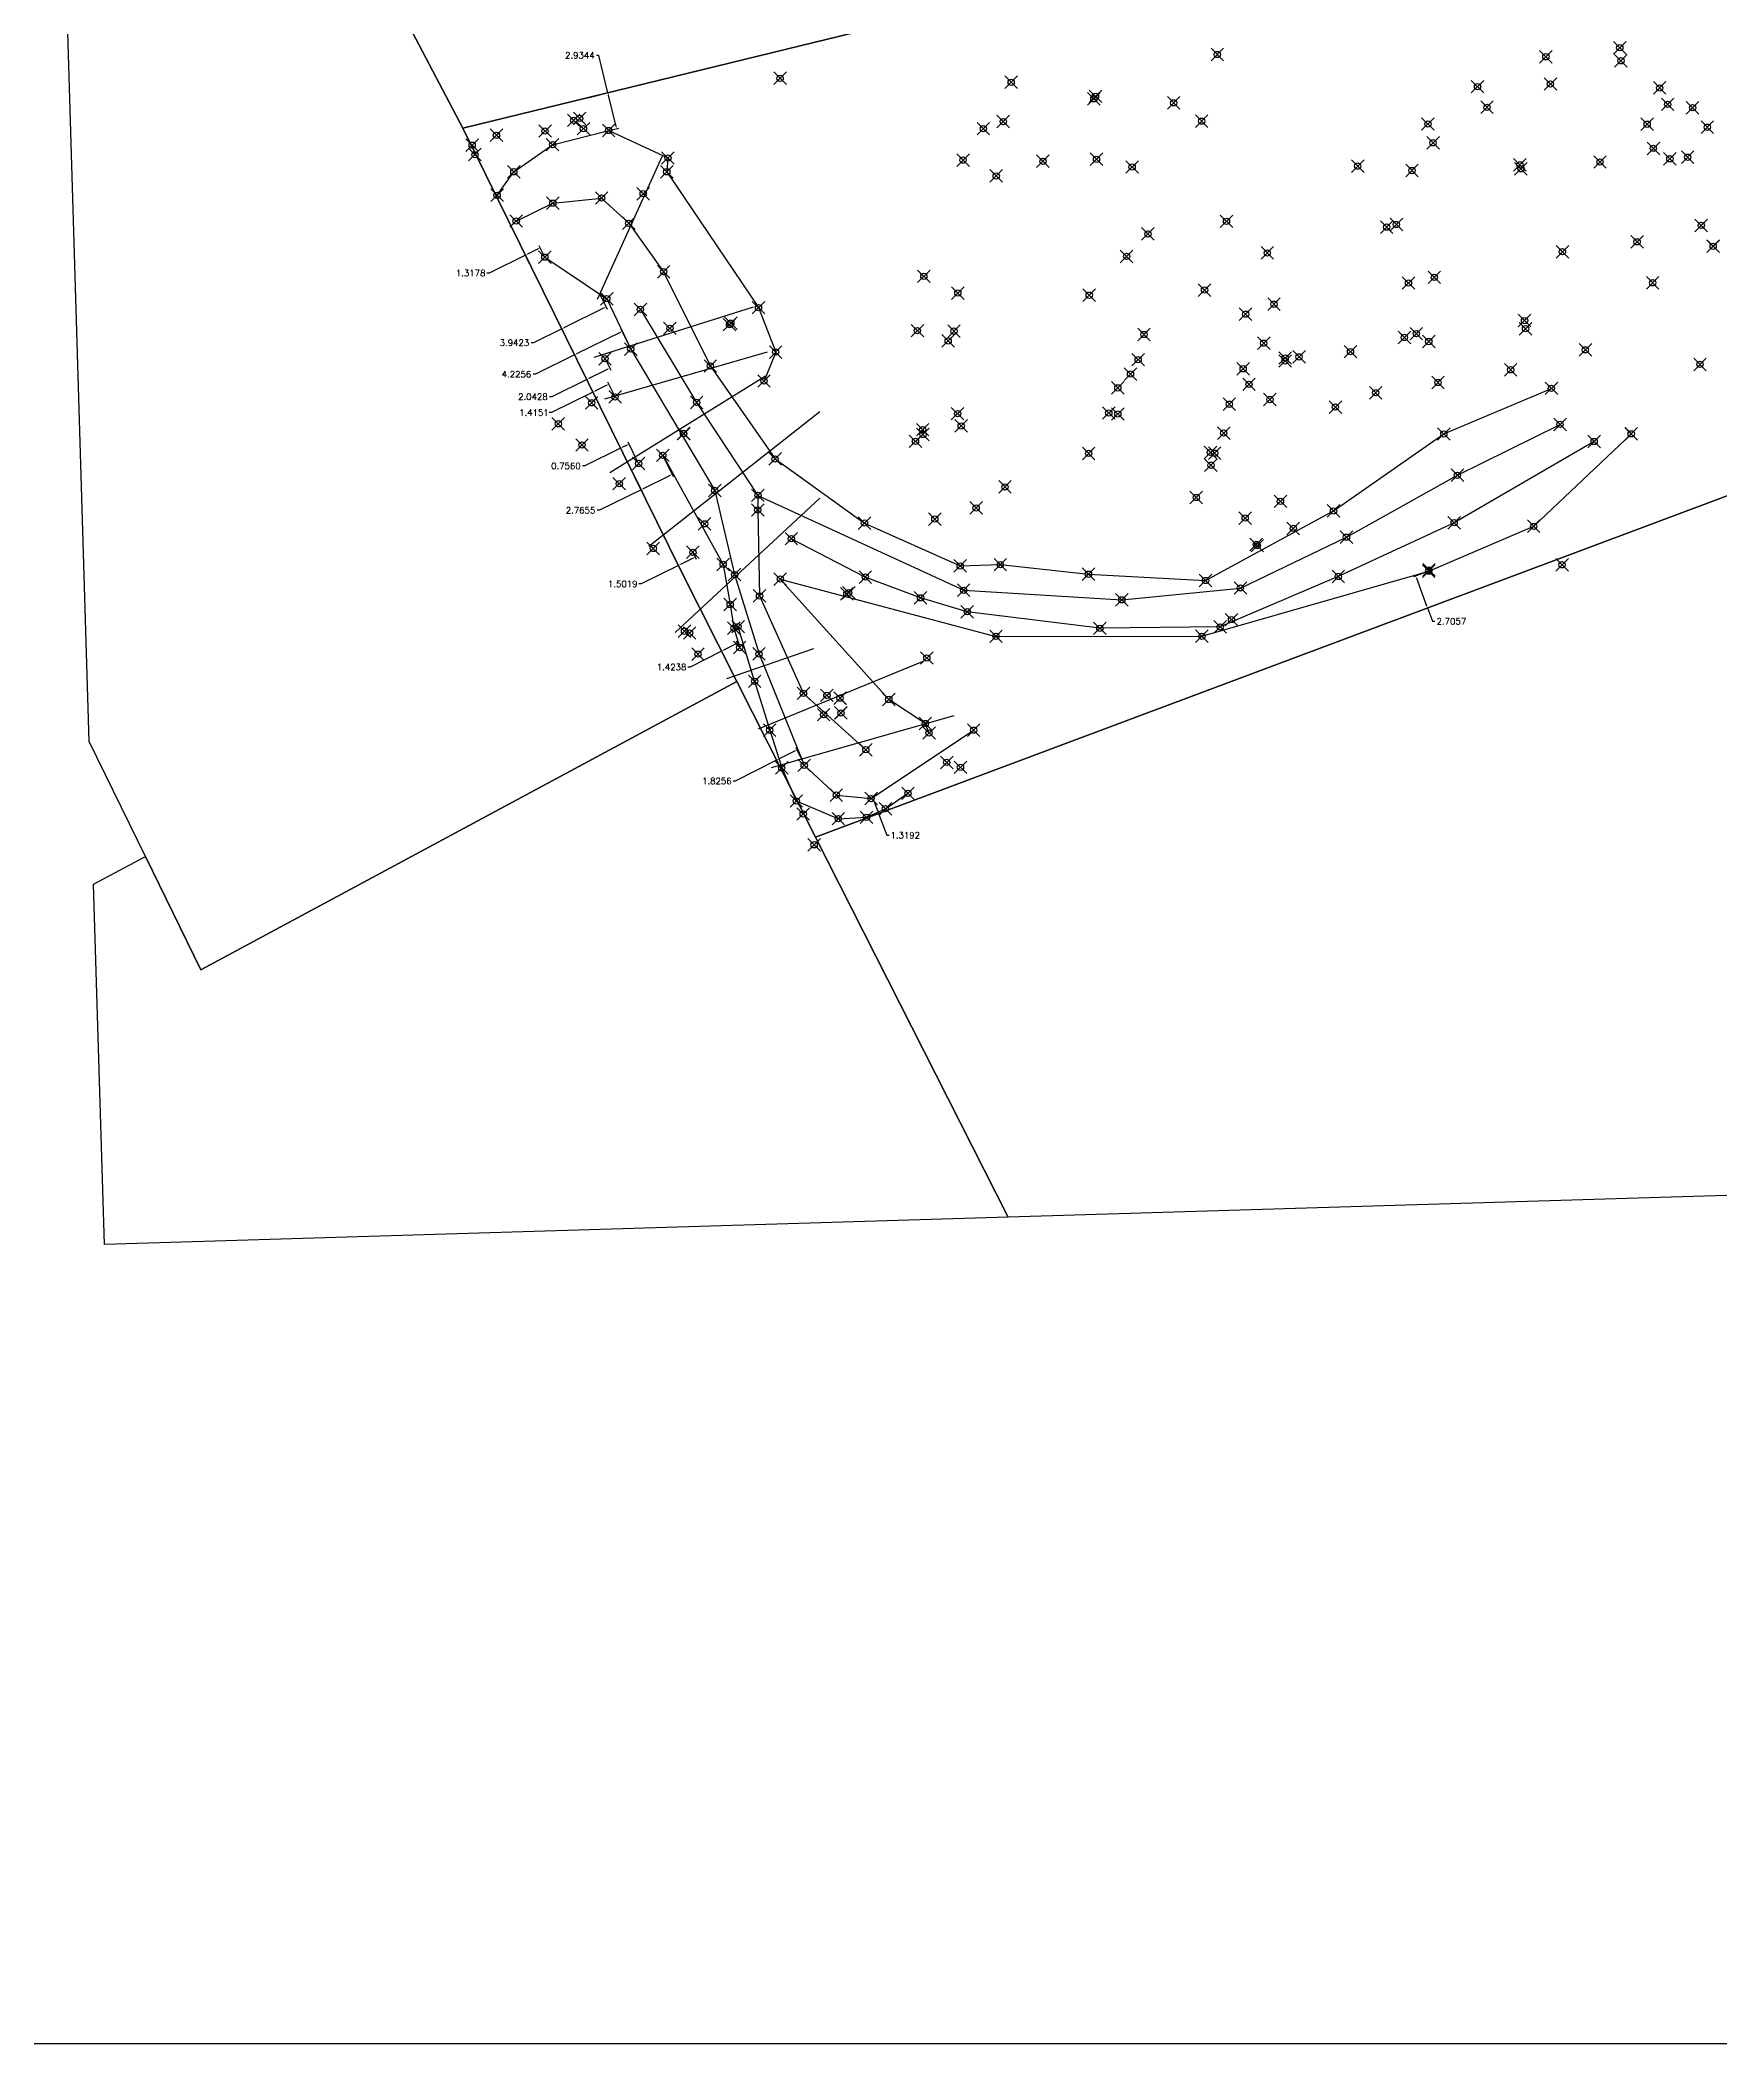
# Model space of a CAD drawing. Extents: x 83 to 1412917, y -76 to 4931737.
# Drawn here: x 1412587.9 to 1412721.8, y 4931435.2 to 4931594.8 of the extents above; entities that cross this region are included whole.
import ezdxf

# ---------------------------------------------------------------- set-up
doc = ezdxf.new("R2010")
doc.units = 0
doc.header["$MEASUREMENT"] = 0
doc.header["$PDMODE"] = 35
doc.header["$PDSIZE"] = 0.5
doc.layers.get('0').update_dxf_attribs({"color": 1, "linetype": 'CONTINUOUS'})
doc.layers.get('Defpoints').update_dxf_attribs({"linetype": 'CONTINUOUS'})
for name, color, linetype in [('Buildings-21-08-2020', 1, 'CONTINUOUS'), ('Ground topo-Rev01', 1, 'CONTINUOUS'), ('nz-property-titles(LINZ DOWNLOAD)', 1, 'CONTINUOUS'), ('TOP ROAD LINES', 1, 'CONTINUOUS')]:
    doc.layers.add(name, color=color, linetype=linetype)
doc.styles.get("Standard").update_dxf_attribs({"font": 'romans.shx'})
doc.dimstyles.get("Standard").update_dxf_attribs({"dimtxt": 0.18, "dimasz": 0.18, "dimexe": 0.18, "dimexo": 0.0625, "dimgap": 0.09, "dimtad": 0, "dimtih": 1, "dimtoh": 1, "dimdec": 4, "dimzin": 0, "dimdsep": 46, "dimtxsty": 'Standard', "dimcen": 0.09, "dimadec": 0, "dimazin": 0, "dimtfac": 1, "dimtdec": 4, "dimtofl": 0, "dimtmove": 0, "dimatfit": 3, "dimfxl": 1, "dimtolj": 1, "dimtzin": 0, "dimarcsym": 0})

# ---------------------------------------------------------------- blocks, each defined once
blk = doc.blocks.new('*D1')
at = {"color": 0, "linetype": 'Continuous', "lineweight": -2, "transparency": 16777216}
for p, q in [((1412632.83, 4931573.46), (1412629.62, 4931571.87)), ((1412632.51, 4931574.51), (1412633.07, 4931573.37)), ((1412629.46, 4931571.79), (1412627.2, 4931570.68)), ((1412628.97, 4931572.77), (1412629.54, 4931571.63)), ((1412627.2, 4931570.68), (1412627.02, 4931570.68))]:
    blk.add_line(p, q, dxfattribs=at)
at = {"color": 0, "linetype": 'Continuous', "transparency": 16777216}
for points in [[(1412632.82, 4931573.48), (1412632.84, 4931573.43), (1412632.99, 4931573.54)], [(1412629.61, 4931571.9), (1412629.63, 4931571.84), (1412629.46, 4931571.79)]]:
    blk.add_solid(points, dxfattribs=at)
at = {"layer": 'Defpoints', "color": 0, "linetype": 'Continuous', "transparency": 16777216}
for p in [(1412632.48, 4931574.57), (1412628.95, 4931572.83), (1412629.46, 4931571.79)]:
    blk.add_point(p, dxfattribs=at)
at = {"color": 0, "linetype": 'Continuous', "transparency": 16777216, "insert": (1412625.69, 4931570.68), "char_height": 0.5, "attachment_point": 5}
blk.add_mtext('\\A1;3.9423', dxfattribs=at)
blk = doc.blocks.new('*D2')
at = {"color": 0, "linetype": 'Continuous', "lineweight": -2, "transparency": 16777216}
for p, q in [((1412626.9, 4931576.97), (1412626.48, 4931577.82)), ((1412627.58, 4931578.16), (1412626.72, 4931577.74)), ((1412628.08, 4931577.56), (1412627.67, 4931578.4)), ((1412623.67, 4931576.23), (1412623.49, 4931576.23)), ((1412626.56, 4931577.66), (1412623.67, 4931576.23))]:
    blk.add_line(p, q, dxfattribs=at)
at = {"color": 0, "linetype": 'Continuous', "transparency": 16777216}
for points in [[(1412626.71, 4931577.76), (1412626.74, 4931577.71), (1412626.56, 4931577.66)], [(1412627.57, 4931578.19), (1412627.6, 4931578.13), (1412627.74, 4931578.24)]]:
    blk.add_solid(points, dxfattribs=at)
at = {"layer": 'Defpoints', "color": 0, "linetype": 'Continuous', "transparency": 16777216}
for p in [(1412626.56, 4931577.66), (1412626.93, 4931576.92), (1412628.11, 4931577.5, 68.42)]:
    blk.add_point(p, dxfattribs=at)
at = {"color": 0, "linetype": 'Continuous', "transparency": 16777216, "insert": (1412622.2, 4931576.23), "char_height": 0.5, "attachment_point": 5}
blk.add_mtext('\\A1;1.3178', dxfattribs=at)
blk = doc.blocks.new('*D3')
at = {"color": 0, "linetype": 'Continuous', "lineweight": -2, "transparency": 16777216}
for p, q in [((1412634.11, 4931571.51), (1412630.64, 4931569.8)), ((1412634.82, 4931570.48), (1412634.19, 4931571.75)), ((1412631.03, 4931568.61), (1412630.4, 4931569.88)), ((1412627.36, 4931568.18), (1412627.18, 4931568.18)), ((1412630.48, 4931569.72), (1412627.36, 4931568.18))]:
    blk.add_line(p, q, dxfattribs=at)
at = {"color": 0, "linetype": 'Continuous', "transparency": 16777216}
for points in [[(1412634.09, 4931571.54), (1412634.12, 4931571.48), (1412634.27, 4931571.59)], [(1412630.63, 4931569.83), (1412630.65, 4931569.77), (1412630.48, 4931569.72)]]:
    blk.add_solid(points, dxfattribs=at)
at = {"layer": 'Defpoints', "color": 0, "linetype": 'Continuous', "transparency": 16777216}
for p in [(1412634.84, 4931570.42), (1412630.48, 4931569.72), (1412631.06, 4931568.55)]:
    blk.add_point(p, dxfattribs=at)
at = {"color": 0, "linetype": 'Continuous', "transparency": 16777216, "insert": (1412625.85, 4931568.18), "char_height": 0.5, "attachment_point": 5}
blk.add_mtext('\\A1;4.2256', dxfattribs=at)
blk = doc.blocks.new('*D4')
at = {"color": 0, "linetype": 'Continuous', "lineweight": -2, "transparency": 16777216}
for p, q in [((1412635.06, 4931560.44), (1412635.86, 4931558.81)), ((1412637.54, 4931561.66), (1412638.34, 4931560.04)), ((1412635.78, 4931558.98), (1412632.47, 4931557.34)), ((1412638.1, 4931560.12), (1412635.94, 4931559.05)), ((1412632.47, 4931557.34), (1412632.29, 4931557.34))]:
    blk.add_line(p, q, dxfattribs=at)
at = {"color": 0, "linetype": 'Continuous', "transparency": 16777216}
for points in [[(1412638.09, 4931560.15), (1412638.11, 4931560.09), (1412638.26, 4931560.2)], [(1412635.93, 4931559.08), (1412635.96, 4931559.03), (1412635.78, 4931558.98)]]:
    blk.add_solid(points, dxfattribs=at)
at = {"layer": 'Defpoints', "color": 0, "linetype": 'Continuous', "transparency": 16777216}
for p in [(1412635.03, 4931560.5), (1412637.51, 4931561.72, 73.08), (1412635.78, 4931558.98)]:
    blk.add_point(p, dxfattribs=at)
at = {"color": 0, "linetype": 'Continuous', "transparency": 16777216, "insert": (1412630.96, 4931557.34), "char_height": 0.5, "attachment_point": 5}
blk.add_mtext('\\A1;2.7655', dxfattribs=at)
blk = doc.blocks.new('*D5')
at = {"color": 0, "linetype": 'Continuous', "lineweight": -2, "transparency": 16777216}
for p, q in [((1412654.17, 4931534.4), (1412654.42, 4931534.5)), ((1412654.31, 4931534.26), (1412654.65, 4931533.37)), ((1412654.63, 4931533.17), (1412654.88, 4931533.26)), ((1412654.71, 4931533.2), (1412655.36, 4931531.46)), ((1412655.36, 4931531.46), (1412655.54, 4931531.46))]:
    blk.add_line(p, q, dxfattribs=at)
at = {"color": 0, "linetype": 'Continuous', "transparency": 16777216}
for points in [[(1412654.34, 4931534.27), (1412654.28, 4931534.25), (1412654.25, 4931534.43)], [(1412654.68, 4931533.38), (1412654.62, 4931533.35), (1412654.71, 4931533.2)]]:
    blk.add_solid(points, dxfattribs=at)
at = {"layer": 'Defpoints', "color": 0, "linetype": 'Continuous', "transparency": 16777216}
for p in [(1412654.11, 4931534.38, 74.24), (1412654.57, 4931533.14), (1412654.71, 4931533.2)]:
    blk.add_point(p, dxfattribs=at)
at = {"color": 0, "linetype": 'Continuous', "transparency": 16777216, "insert": (1412656.83, 4931531.46), "char_height": 0.5, "attachment_point": 5}
blk.add_mtext('\\A1;1.3192', dxfattribs=at)
blk = doc.blocks.new('*D6')
at = {"color": 0, "linetype": 'Continuous', "lineweight": -2, "transparency": 16777216}
for p, q in [((1412648.05, 4931538.18), (1412646.74, 4931537.52)), ((1412648.54, 4931537.6), (1412648.13, 4931538.42)), ((1412646.58, 4931537.44), (1412643.29, 4931535.78)), ((1412646.91, 4931536.78), (1412646.5, 4931537.6)), ((1412643.29, 4931535.78), (1412643.11, 4931535.78))]:
    blk.add_line(p, q, dxfattribs=at)
at = {"color": 0, "linetype": 'Continuous', "transparency": 16777216}
for points in [[(1412648.03, 4931538.21), (1412648.06, 4931538.15), (1412648.21, 4931538.26)], [(1412646.73, 4931537.55), (1412646.75, 4931537.49), (1412646.58, 4931537.44)]]:
    blk.add_solid(points, dxfattribs=at)
at = {"layer": 'Defpoints', "color": 0, "linetype": 'Continuous', "transparency": 16777216}
for p in [(1412646.58, 4931537.44), (1412646.94, 4931536.72), (1412648.57, 4931537.54)]:
    blk.add_point(p, dxfattribs=at)
at = {"color": 0, "linetype": 'Continuous', "transparency": 16777216, "insert": (1412641.82, 4931535.78), "char_height": 0.5, "attachment_point": 5}
blk.add_mtext('\\A1;1.8256', dxfattribs=at)
blk = doc.blocks.new('*D7')
at = {"color": 0, "linetype": 'Continuous', "lineweight": -2, "transparency": 16777216}
for p, q in [((1412698.48, 4931552.47), (1412697.33, 4931552.04)), ((1412697.56, 4931551.93), (1412698.38, 4931549.73)), ((1412699.43, 4931549.93), (1412698.28, 4931549.5)), ((1412698.45, 4931549.57), (1412698.84, 4931548.5)), ((1412698.84, 4931548.5), (1412699.02, 4931548.5))]:
    blk.add_line(p, q, dxfattribs=at)
at = {"color": 0, "linetype": 'Continuous', "transparency": 16777216}
for points in [[(1412697.59, 4931551.94), (1412697.53, 4931551.92), (1412697.5, 4931552.1)], [(1412698.41, 4931549.75), (1412698.36, 4931549.72), (1412698.45, 4931549.57)]]:
    blk.add_solid(points, dxfattribs=at)
at = {"layer": 'Defpoints', "color": 0, "linetype": 'Continuous', "transparency": 16777216}
for p in [(1412698.54, 4931552.49, 66.94), (1412698.45, 4931549.57), (1412699.49, 4931549.96)]:
    blk.add_point(p, dxfattribs=at)
at = {"color": 0, "linetype": 'Continuous', "transparency": 16777216, "insert": (1412700.35, 4931548.5), "char_height": 0.5, "attachment_point": 5}
blk.add_mtext('\\A1;2.7057', dxfattribs=at)
blk = doc.blocks.new('*D8')
at = {"color": 0, "linetype": 'Continuous', "lineweight": -2, "transparency": 16777216}
for p, q in [((1412632.42, 4931593.57), (1412632.24, 4931593.57)), ((1412633.14, 4931590.59), (1412632.42, 4931593.57)), ((1412631.55, 4931590.2), (1412633.32, 4931590.63)), ((1412633.8, 4931587.91), (1412633.19, 4931590.41)), ((1412632.25, 4931587.35), (1412634.01, 4931587.78))]:
    blk.add_line(p, q, dxfattribs=at)
at = {"color": 0, "linetype": 'Continuous', "transparency": 16777216}
for points in [[(1412633.22, 4931590.42), (1412633.16, 4931590.41), (1412633.14, 4931590.59)], [(1412633.83, 4931587.92), (1412633.77, 4931587.9), (1412633.84, 4931587.74)]]:
    blk.add_solid(points, dxfattribs=at)
at = {"layer": 'Defpoints', "color": 0, "linetype": 'Continuous', "transparency": 16777216}
for p in [(1412633.14, 4931590.59), (1412631.49, 4931590.18), (1412632.19, 4931587.33, 64.79)]:
    blk.add_point(p, dxfattribs=at)
at = {"color": 0, "linetype": 'Continuous', "transparency": 16777216, "insert": (1412630.9, 4931593.57), "char_height": 0.5, "attachment_point": 5}
blk.add_mtext('\\A1;2.9344', dxfattribs=at)
blk = doc.blocks.new('*D9')
at = {"color": 0, "linetype": 'Continuous', "lineweight": -2, "transparency": 16777216}
for p, q in [((1412631.11, 4931568.45), (1412631.53, 4931567.59)), ((1412633.12, 4931568.58), (1412631.61, 4931567.83)), ((1412632.94, 4931569.35), (1412633.36, 4931568.5)), ((1412631.45, 4931567.75), (1412628.66, 4931566.38)), ((1412628.66, 4931566.38), (1412628.48, 4931566.38))]:
    blk.add_line(p, q, dxfattribs=at)
at = {"color": 0, "linetype": 'Continuous', "transparency": 16777216}
for points in [[(1412633.11, 4931568.6), (1412633.13, 4931568.55), (1412633.28, 4931568.66)], [(1412631.6, 4931567.86), (1412631.62, 4931567.81), (1412631.45, 4931567.75)]]:
    blk.add_solid(points, dxfattribs=at)
at = {"layer": 'Defpoints', "color": 0, "linetype": 'Continuous', "transparency": 16777216}
for p in [(1412631.08, 4931568.51), (1412632.91, 4931569.41, 71.22), (1412631.45, 4931567.75)]:
    blk.add_point(p, dxfattribs=at)
at = {"color": 0, "linetype": 'Continuous', "transparency": 16777216, "insert": (1412627.16, 4931566.38), "char_height": 0.5, "attachment_point": 5}
blk.add_mtext('\\A1;2.0428', dxfattribs=at)
blk = doc.blocks.new('*D10')
at = {"color": 0, "linetype": 'Continuous', "lineweight": -2, "transparency": 16777216}
for p, q in [((1412631.94, 4931566.75), (1412628.64, 4931565.12)), ((1412632.41, 4931565.8), (1412631.86, 4931566.91)), ((1412633.05, 4931567.3), (1412632.1, 4931566.83)), ((1412633.68, 4931566.43), (1412633.13, 4931567.54)), ((1412628.64, 4931565.12), (1412628.46, 4931565.12))]:
    blk.add_line(p, q, dxfattribs=at)
at = {"color": 0, "linetype": 'Continuous', "transparency": 16777216}
for points in [[(1412632.09, 4931566.86), (1412632.12, 4931566.81), (1412631.94, 4931566.75)], [(1412633.04, 4931567.33), (1412633.06, 4931567.27), (1412633.21, 4931567.38)]]:
    blk.add_solid(points, dxfattribs=at)
at = {"layer": 'Defpoints', "color": 0, "linetype": 'Continuous', "transparency": 16777216}
for p in [(1412631.94, 4931566.75), (1412632.44, 4931565.74), (1412633.71, 4931566.37, 72.59)]:
    blk.add_point(p, dxfattribs=at)
at = {"color": 0, "linetype": 'Continuous', "transparency": 16777216, "insert": (1412627.24, 4931565.12), "char_height": 0.5, "attachment_point": 5}
blk.add_mtext('\\A1;1.4151', dxfattribs=at)
blk = doc.blocks.new('*D11')
at = {"color": 0, "linetype": 'Continuous', "lineweight": -2, "transparency": 16777216}
for p, q in [((1412634.15, 4931562.28), (1412631.3, 4931560.87)), ((1412634.88, 4931560.79), (1412634.07, 4931562.44)), ((1412634.67, 4931562.53), (1412634.31, 4931562.36)), ((1412635.56, 4931561.13), (1412634.75, 4931562.77)), ((1412631.3, 4931560.87), (1412631.12, 4931560.87))]:
    blk.add_line(p, q, dxfattribs=at)
at = {"color": 0, "linetype": 'Continuous', "transparency": 16777216}
for points in [[(1412634.3, 4931562.38), (1412634.33, 4931562.33), (1412634.15, 4931562.28)], [(1412634.66, 4931562.56), (1412634.68, 4931562.5), (1412634.83, 4931562.61)]]:
    blk.add_solid(points, dxfattribs=at)
at = {"layer": 'Defpoints', "color": 0, "linetype": 'Continuous', "transparency": 16777216}
for p in [(1412634.15, 4931562.28), (1412634.91, 4931560.74), (1412635.59, 4931561.07, 74.18)]:
    blk.add_point(p, dxfattribs=at)
at = {"color": 0, "linetype": 'Continuous', "transparency": 16777216, "insert": (1412629.79, 4931560.87), "char_height": 0.5, "attachment_point": 5}
blk.add_mtext('\\A1;0.7560', dxfattribs=at)
blk = doc.blocks.new('*D12')
at = {"color": 0, "linetype": 'Continuous', "lineweight": -2, "transparency": 16777216}
for p, q in [((1412639.94, 4931553.94), (1412640.18, 4931553.45)), ((1412638.76, 4931552.95), (1412635.78, 4931551.48)), ((1412638.59, 4931553.28), (1412638.83, 4931552.78)), ((1412639.94, 4931553.53), (1412638.92, 4931553.03)), ((1412635.78, 4931551.48), (1412635.6, 4931551.48))]:
    blk.add_line(p, q, dxfattribs=at)
at = {"color": 0, "linetype": 'Continuous', "transparency": 16777216}
for points in [[(1412638.9, 4931553.05), (1412638.93, 4931553), (1412638.76, 4931552.95)], [(1412639.93, 4931553.56), (1412639.95, 4931553.5), (1412640.1, 4931553.61)]]:
    blk.add_solid(points, dxfattribs=at)
at = {"layer": 'Defpoints', "color": 0, "linetype": 'Continuous', "transparency": 16777216}
for p in [(1412639.91, 4931554, 74.7), (1412638.56, 4931553.34), (1412638.76, 4931552.95)]:
    blk.add_point(p, dxfattribs=at)
at = {"color": 0, "linetype": 'Continuous', "transparency": 16777216, "insert": (1412634.32, 4931551.48), "char_height": 0.5, "attachment_point": 5}
blk.add_mtext('\\A1;1.5019', dxfattribs=at)
blk = doc.blocks.new('*D13')
at = {"color": 0, "linetype": 'Continuous', "lineweight": -2, "transparency": 16777216}
for p, q in [((1412642.19, 4931546.12), (1412639.69, 4931544.85)), ((1412642.34, 4931545.83), (1412642.11, 4931546.28)), ((1412643.3, 4931546.68), (1412642.35, 4931546.2)), ((1412643.61, 4931546.47), (1412643.38, 4931546.92)), ((1412639.69, 4931544.85), (1412639.51, 4931544.85))]:
    blk.add_line(p, q, dxfattribs=at)
at = {"color": 0, "linetype": 'Continuous', "transparency": 16777216}
for points in [[(1412642.34, 4931546.22), (1412642.37, 4931546.17), (1412642.19, 4931546.12)], [(1412643.29, 4931546.7), (1412643.32, 4931546.65), (1412643.47, 4931546.76)]]:
    blk.add_solid(points, dxfattribs=at)
at = {"layer": 'Defpoints', "color": 0, "linetype": 'Continuous', "transparency": 16777216}
for p in [(1412642.19, 4931546.12), (1412643.64, 4931546.41, 74.59), (1412642.37, 4931545.77)]:
    blk.add_point(p, dxfattribs=at)
at = {"color": 0, "linetype": 'Continuous', "transparency": 16777216, "insert": (1412638.21, 4931544.85), "char_height": 0.5, "attachment_point": 5}
blk.add_mtext('\\A1;1.4238', dxfattribs=at)

msp = doc.modelspace()

# ---------------------------------------------------------------- linework, layer by layer
at = {"color": 7, "linetype": 'Continuous'}
msp.add_lwpolyline([(1412502.62299, 4931736.60475), (1412916.66888, 4931736.60475), (1412916.66888, 4931435.19635), (1412502.62299, 4931435.19635)], close=True, dxfattribs=at)
at = {"color": 254, "true_color": 0xd7ebd2}
for points in [[(1412632.29535, 4931574.1611), (1412637.49859, 4931585.57641)], [(1412632.0541, 4931569.53996), (1412644.7284, 4931573.54426)], [(1412632.90276, 4931566.22918), (1412645.86512, 4931569.96883)], [(1412633.29654, 4931560.36181), (1412645.69514, 4931568.0623)], [(1412636.39299, 4931554.47216), (1412650.02202, 4931565.2184)], [(1412638.49322, 4931547.61632), (1412650.03585, 4931558.3104)], [(1412642.60726, 4931543.93616), (1412649.55587, 4931546.32002)], [(1412645.15064, 4931539.92822), (1412658.19458, 4931545.293)], [(1412646.18349, 4931536.86306), (1412660.73893, 4931541.00948)]]:
    msp.add_lwpolyline(points, dxfattribs=at)
for points in [[(1412624.31, 4931582.43, 66.87), (1412625.64, 4931584.3, 66.05), (1412628.73, 4931586.46, 65.28), (1412633.2, 4931587.59, 64.65), (1412637.92, 4931585.4, 64.18), (1412637.83, 4931584.3, 64.97), (1412637.83, 4931584.3, 64.97), (1412645.14, 4931573.48, 65.74), (1412645.14, 4931573.48, 65.74), (1412645.14, 4931573.48, 65.74), (1412646.51, 4931569.94, 66.18), (1412645.58, 4931567.64, 67.35)], [(1412625.83, 4931580.38, 67.99), (1412628.75, 4931581.8, 68.29), (1412632.64, 4931582.21, 68.47), (1412634.8, 4931580.2, 68.43), (1412637.58, 4931576.34, 69.02), (1412641.3, 4931568.83, 69.52), (1412646.46, 4931561.43, 69.59), (1412653.58, 4931556.32, 68.6), (1412661.21, 4931552.91, 66.66), (1412664.41, 4931553.01, 66.61), (1412671.43, 4931552.25, 66.49), (1412680.76, 4931551.75, 65.67), (1412690.96, 4931557.29, 64.09), (1412699.75, 4931563.42, 62.68), (1412708.32, 4931567.05, 60.96)], [(1412628.11, 4931577.5, 68.42), (1412633.05, 4931574.19, 69.06), (1412634.96, 4931570.18, 69.4), (1412641.65, 4931558.92, 70.03), (1412643.23, 4931552.22, 71.36), (1412645.18, 4931545.9, 73.16), (1412648.78, 4931537.03, 74.13), (1412651.34, 4931534.66, 74.62), (1412654.11, 4931534.38, 74.24), (1412662.28, 4931539.83, 71.4)], [(1412646.87, 4931551.86, 71.41), (1412664.06, 4931547.3, 67.94), (1412680.47, 4931547.31, 67.17), (1412698.54, 4931552.49, 66.94), (1412706.91, 4931556.07, 65.65), (1412714.69, 4931563.43, 61.98)], [(1412711.73, 4931562.82, 60.68), (1412700.57, 4931556.35, 62.42), (1412691.34, 4931552.07, 64.13), (1412681.93, 4931548.05, 65.54), (1412672.34, 4931547.94, 66.31), (1412661.77, 4931549.26, 66.87), (1412658.05, 4931550.37, 67.42), (1412653.65, 4931552.02, 68.46), (1412647.75, 4931555.08, 69.7)], [(1412637.51, 4931561.72, 73.08), (1412642.32, 4931553.03, 73.7), (1412642.88, 4931549.84, 74.34), (1412643.18, 4931547.95, 74.57), (1412643.64, 4931546.41, 74.59)], [(1412658.73, 4931539.6, 73.65), (1412658.43, 4931540.36, 73.55), (1412655.52, 4931542.27, 73.87), (1412646.87, 4931551.86, 71.41)], [(1412644.83, 4931543.72, 75.27), (1412643.51, 4931548.07, 74.4)], [(1412644.83, 4931543.72, 75.27), (1412646.03, 4931539.83, 76.74), (1412646.99, 4931536.82, 77.77), (1412648.15, 4931534.19, 78.31), (1412651.5, 4931532.78, 77.48), (1412653.74, 4931532.89, 76.51), (1412655.25, 4931533.57, 75.86), (1412657.05, 4931534.8, 74.68)]]:
    msp.add_polyline3d(points)
at = {"color": 116, "true_color": 0x136734}
for points in [[(1412635.73, 4931573.34, 69.13), (1412640.21, 4931565.93, 69.78), (1412645.09, 4931558.53, 69.78), (1412645.08, 4931557.36, 69.98), (1412645.22, 4931550.52, 71.84), (1412648.72, 4931542.76, 73.79), (1412653.69, 4931538.27, 73.94)], [(1412645.09, 4931558.53, 69.78), (1412661.49, 4931550.97, 66.86), (1412674.09, 4931550.21, 66.35), (1412683.54, 4931551.15, 65.32), (1412691.99, 4931555.2, 64.06), (1412700.83, 4931560.13, 62.77), (1412709.01, 4931564.18, 61.18)]]:
    msp.add_polyline3d(points, dxfattribs=at)
at = {"layer": 'Buildings-21-08-2020', "color": 18, "true_color": 0x000000}
for p in [(1412624.255, 4931587.208, 65.12), (1412622.32, 4931586.422, 65.4), (1412695.189, 4931579.893, 58.29), (1412695.972, 4931580.1, 59.62), (1412685.682, 4931577.839, 59.85), (1412696.931, 4931575.439, 59.93), (1412686.211, 4931573.754, 59.83), (1412675.86, 4931571.34, 60.01), (1412696.608, 4931571.105, 60.29), (1412697.558, 4931571.408, 60.25), (1412675.39, 4931569.34, 60.19), (1412687.107, 4931569.472, 59.84), (1412688.215, 4931569.559, 60.14), (1412674.78, 4931568.19, 60.2), (1412673.77, 4931567.09, 61.3), (1412684.22, 4931567.37, 60.11), (1412673.05, 4931565.09, 61.36), (1412673.77, 4931565.01, 61.31), (1412682.66, 4931565.79, 60.36), (1412682.21, 4931563.49, 60.91), (1412671.45, 4931561.87, 62.2), (1412681.15, 4931561.95, 61.32), (1412681.49, 4931561.89, 61.38), (1412681.19, 4931560.93, 61.66), (1412680.02, 4931558.36, 62.14), (1412683.92, 4931556.72, 65.23), (1412686.73, 4931558.05, 63.28), (1412687.749, 4931555.895, 65.19), (1412684.8, 4931554.624, 65.21), (1412684.89, 4931554.52, 64.76), (1412650.587, 4931542.604, 73.84), (1412651.635, 4931542.379, 73.94), (1412650.329, 4931541.064, 73.84), (1412651.705, 4931541.201, 73.97)]:
    msp.add_point(p, dxfattribs=at)
at = {"layer": 'Ground topo-Rev01', "color": 7}
for p in [(1412681.7, 4931593.64, 54.28), (1412681.7, 4931593.64, 54.28), (1412707.88, 4931593.46, 54.11), (1412707.88, 4931593.46, 54.11), (1412713.77, 4931594.18, 52.95), (1412713.77, 4931594.18, 52.95), (1412646.86, 4931591.75, 58.46), (1412646.86, 4931591.75, 58.46), (1412713.86, 4931593.14, 53.11), (1412713.86, 4931593.14, 53.11), (1412665.27, 4931591.43, 54.91), (1412665.27, 4931591.43, 54.91), (1412671.86, 4931590.11, 56.64), (1412671.86, 4931590.11, 56.64), (1412671.99, 4931590.31, 56.57), (1412671.99, 4931590.31, 56.57), (1412702.43, 4931591.08, 55.68), (1412702.43, 4931591.08, 55.68), (1412708.24, 4931591.29, 54.33), (1412708.24, 4931591.29, 54.33), (1412716.95, 4931590.98, 56), (1412716.95, 4931590.98, 56), (1412630.41, 4931588.4, 64.58), (1412630.41, 4931588.4, 64.58), (1412630.89, 4931588.55, 64.61), (1412630.89, 4931588.55, 64.61), (1412678.22, 4931589.79, 55.7), (1412678.22, 4931589.79, 55.7), (1412703.19, 4931589.44, 55.71), (1412703.19, 4931589.44, 55.71), (1412717.58, 4931589.67, 56.31), (1412717.58, 4931589.67, 56.31), (1412719.57, 4931589.4, 56.42), (1412719.57, 4931589.4, 56.42), (1412624.26, 4931587.21, 65.12), (1412624.26, 4931587.21, 65.12), (1412628.13, 4931587.55, 64.92), (1412628.13, 4931587.55, 64.92), (1412631.19, 4931587.73, 64.76), (1412631.19, 4931587.73, 64.76), (1412633.2, 4931587.59, 64.65), (1412633.2, 4931587.59, 64.65), (1412663.05, 4931587.73, 57.62), (1412663.05, 4931587.73, 57.62), (1412664.64, 4931588.3, 56.97), (1412664.64, 4931588.3, 56.97), (1412680.45, 4931588.33, 55.48), (1412680.45, 4931588.33, 55.48), (1412698.48, 4931588.11, 56.87), (1412698.48, 4931588.11, 56.87), (1412715.95, 4931588.09, 56.98), (1412715.95, 4931588.09, 56.98), (1412720.75, 4931587.85, 56.52), (1412720.75, 4931587.85, 56.52), (1412622.32, 4931586.42, 65.4), (1412622.32, 4931586.42, 65.4), (1412622.54, 4931585.67, 65.73), (1412622.54, 4931585.67, 65.73), (1412628.73, 4931586.46, 65.28), (1412628.73, 4931586.46, 65.28), (1412637.92, 4931585.4, 64.18), (1412637.92, 4931585.4, 64.18), (1412661.44, 4931585.23, 58.18), (1412661.44, 4931585.23, 58.18), (1412672.07, 4931585.3, 57.09), (1412672.07, 4931585.3, 57.09), (1412698.89, 4931586.61, 57.09), (1412698.89, 4931586.61, 57.09), (1412716.45, 4931586.16, 57.22), (1412716.45, 4931586.16, 57.22), (1412717.76, 4931585.33, 57.24), (1412717.76, 4931585.33, 57.24), (1412719.18, 4931585.46, 56.63), (1412719.18, 4931585.46, 56.63), (1412625.64, 4931584.3, 66.05), (1412625.64, 4931584.3, 66.05), (1412637.83, 4931584.3, 64.97), (1412637.83, 4931584.3, 64.97), (1412664.08, 4931583.97, 57.73), (1412664.08, 4931583.97, 57.73), (1412667.8, 4931585.14, 56.86), (1412667.8, 4931585.14, 56.86), (1412674.91, 4931584.68, 56.67), (1412674.91, 4931584.68, 56.67), (1412692.89, 4931584.75, 58.06), (1412692.89, 4931584.75, 58.06), (1412697.21, 4931584.4, 58.13), (1412697.21, 4931584.4, 58.13), (1412705.81, 4931584.85, 57.76), (1412705.81, 4931584.85, 57.76), (1412705.89, 4931584.54, 57.8), (1412705.89, 4931584.54, 57.8), (1412712.19, 4931585.08, 57.47), (1412712.19, 4931585.08, 57.47), (1412624.31, 4931582.43, 66.87), (1412624.31, 4931582.43, 66.87), (1412632.64, 4931582.21, 68.47), (1412632.64, 4931582.21, 68.47), (1412635.95, 4931582.55, 66.74), (1412635.95, 4931582.55, 66.74), (1412628.75, 4931581.8, 68.29), (1412628.75, 4931581.8, 68.29), (1412625.83, 4931580.38, 67.99), (1412625.83, 4931580.38, 67.99), (1412634.8, 4931580.2, 68.43), (1412634.8, 4931580.2, 68.43), (1412676.17, 4931579.35, 57.95), (1412676.17, 4931579.35, 57.95), (1412682.43, 4931580.35, 57.69), (1412682.43, 4931580.35, 57.69), (1412720.26, 4931580.03, 56.83), (1412720.26, 4931580.03, 56.83), (1412628.11, 4931577.5, 68.42), (1412628.11, 4931577.5, 68.42), (1412674.47, 4931577.56, 58.01), (1412674.47, 4931577.56, 58.01), (1412709.2, 4931577.93, 57.97), (1412709.2, 4931577.93, 57.97), (1412715.15, 4931578.72, 57.21), (1412715.15, 4931578.72, 57.21), (1412721.21, 4931578.37, 57.71), (1412721.21, 4931578.37, 57.71), (1412721.21, 4931578.36, 57.72), (1412721.21, 4931578.36, 57.72), (1412637.58, 4931576.34, 69.02), (1412637.58, 4931576.34, 69.02), (1412658.31, 4931575.97, 60.23), (1412658.31, 4931575.97, 60.23), (1412698.99, 4931575.89, 57.94), (1412698.99, 4931575.89, 57.94), (1412633.05, 4931574.19, 69.06), (1412633.05, 4931574.19, 69.06), (1412661.02, 4931574.64, 60.57), (1412661.02, 4931574.64, 60.57), (1412671.49, 4931574.47, 58.63), (1412671.49, 4931574.47, 58.63), (1412680.68, 4931574.88, 58.29), (1412680.68, 4931574.88, 58.29), (1412716.39, 4931575.46, 59.41), (1412716.39, 4931575.46, 59.41), (1412635.73, 4931573.34, 69.13), (1412635.73, 4931573.34, 69.13), (1412645.14, 4931573.48, 65.74), (1412645.14, 4931573.48, 65.74), (1412683.95, 4931572.96, 58.49), (1412683.95, 4931572.96, 58.49), (1412706.18, 4931572.45, 58.95), (1412706.18, 4931572.45, 58.95), (1412638.08, 4931571.83, 69.29), (1412638.08, 4931571.83, 69.29), (1412642.83, 4931572.12, 67.46), (1412642.83, 4931572.12, 67.46), (1412642.93, 4931572.24, 67.46), (1412642.93, 4931572.24, 67.46), (1412657.8, 4931571.65, 62.06), (1412657.8, 4931571.65, 62.06), (1412660.25, 4931570.83, 62.2), (1412660.25, 4931570.83, 62.2), (1412660.72, 4931571.61, 61.92), (1412660.72, 4931571.61, 61.92), (1412675.86, 4931571.34, 60.01), (1412675.86, 4931571.34, 60.01), (1412706.26, 4931571.8, 59.11), (1412706.26, 4931571.8, 59.11), (1412632.91, 4931569.41, 71.22), (1412632.91, 4931569.41, 71.22), (1412634.96, 4931570.18, 69.4), (1412634.96, 4931570.18, 69.4), (1412646.51, 4931569.94, 66.18), (1412646.51, 4931569.94, 66.18), (1412675.39, 4931569.34, 60.19), (1412675.39, 4931569.34, 60.19), (1412685.4, 4931570.65, 59.24), (1412685.4, 4931570.65, 59.24), (1412687.1, 4931569.23, 59.88), (1412687.1, 4931569.23, 59.88), (1412692.31, 4931569.97, 60.38), (1412692.31, 4931569.97, 60.38), (1412698.55, 4931570.78, 60.05), (1412698.55, 4931570.78, 60.05), (1412711.03, 4931570.12, 58.97), (1412711.03, 4931570.12, 58.97), (1412641.3, 4931568.83, 69.52), (1412641.3, 4931568.83, 69.52), (1412645.58, 4931567.64, 67.35), (1412645.58, 4931567.64, 67.35), (1412674.78, 4931568.19, 60.2), (1412674.78, 4931568.19, 60.2), (1412683.76, 4931568.61, 59.54), (1412683.76, 4931568.61, 59.54), (1412705.07, 4931568.53, 59.28), (1412705.07, 4931568.53, 59.28), (1412720.16, 4931568.96, 59.52), (1412720.16, 4931568.96, 59.52), (1412633.71, 4931566.37, 72.59), (1412633.71, 4931566.37, 72.59), (1412673.77, 4931567.09, 61.3), (1412673.77, 4931567.09, 61.3), (1412684.22, 4931567.37, 60.11), (1412684.22, 4931567.37, 60.11), (1412685.89, 4931566.16, 60.38), (1412685.89, 4931566.16, 60.38), (1412694.32, 4931566.7, 60.2), (1412694.32, 4931566.7, 60.2), (1412699.28, 4931567.52, 59.84), (1412699.28, 4931567.52, 59.84), (1412708.32, 4931567.05, 60.96), (1412708.32, 4931567.05, 60.96), (1412631.84, 4931565.9, 73.74), (1412631.84, 4931565.9, 73.74), (1412640.21, 4931565.93, 69.78), (1412640.21, 4931565.93, 69.78), (1412661, 4931565.04, 63.63), (1412661, 4931565.04, 63.63), (1412673.05, 4931565.09, 61.36), (1412673.05, 4931565.09, 61.36), (1412673.77, 4931565.01, 61.31), (1412673.77, 4931565.01, 61.31), (1412682.66, 4931565.79, 60.36), (1412682.66, 4931565.79, 60.36), (1412691.11, 4931565.56, 60.52), (1412691.11, 4931565.56, 60.52), (1412629.18, 4931564.23, 75.19), (1412629.18, 4931564.23, 75.19), (1412639.16, 4931563.46, 69.89), (1412639.16, 4931563.46, 69.89), (1412639.18, 4931563.44, 69.89), (1412639.18, 4931563.44, 69.89), (1412658.22, 4931563.76, 63.9), (1412658.22, 4931563.76, 63.9), (1412658.24, 4931563.38, 63.9), (1412658.24, 4931563.38, 63.9), (1412661.29, 4931564.06, 63.94), (1412661.29, 4931564.06, 63.94), (1412682.21, 4931563.49, 60.91), (1412682.21, 4931563.49, 60.91), (1412699.75, 4931563.42, 62.68), (1412699.75, 4931563.42, 62.68), (1412709.01, 4931564.18, 61.18), (1412709.01, 4931564.18, 61.18), (1412714.68, 4931563.43, 61.97), (1412714.68, 4931563.43, 61.97), (1412714.69, 4931563.43, 61.98), (1412714.69, 4931563.43, 61.98), (1412631.07, 4931562.54, 75.54), (1412631.07, 4931562.54, 75.54), (1412637.51, 4931561.72, 73.08), (1412637.51, 4931561.72, 73.08), (1412646.46, 4931561.43, 69.59), (1412646.46, 4931561.43, 69.59), (1412657.65, 4931562.83, 64.94), (1412657.65, 4931562.83, 64.94), (1412671.45, 4931561.87, 62.2), (1412671.45, 4931561.87, 62.2), (1412681.15, 4931561.95, 61.32), (1412681.15, 4931561.95, 61.32), (1412681.49, 4931561.89, 61.38), (1412681.49, 4931561.89, 61.38), (1412711.73, 4931562.82, 60.68), (1412711.73, 4931562.82, 60.68), (1412635.59, 4931561.07, 74.18), (1412635.59, 4931561.07, 74.18), (1412681.19, 4931560.93, 61.66), (1412681.19, 4931560.93, 61.66), (1412700.83, 4931560.13, 62.77), (1412700.83, 4931560.13, 62.77), (1412634.04, 4931559.46, 75.7), (1412634.04, 4931559.46, 75.7), (1412641.65, 4931558.92, 70.03), (1412641.65, 4931558.92, 70.03), (1412645.09, 4931558.53, 69.78), (1412645.09, 4931558.53, 69.78), (1412664.78, 4931559.2, 65.3), (1412664.78, 4931559.2, 65.3), (1412680.02, 4931558.36, 62.14), (1412680.02, 4931558.36, 62.14), (1412645.08, 4931557.36, 69.98), (1412645.08, 4931557.36, 69.98), (1412659.19, 4931556.64, 65.6), (1412659.19, 4931556.64, 65.6), (1412662.48, 4931557.53, 65.74), (1412662.48, 4931557.53, 65.74), (1412686.73, 4931558.05, 63.28), (1412686.73, 4931558.05, 63.28), (1412690.96, 4931557.29, 64.09), (1412690.96, 4931557.29, 64.09), (1412640.84, 4931556.26, 73.1), (1412640.84, 4931556.26, 73.1), (1412647.75, 4931555.08, 69.7), (1412647.75, 4931555.08, 69.7), (1412653.58, 4931556.32, 68.6), (1412653.58, 4931556.32, 68.6), (1412691.99, 4931555.2, 64.06), (1412691.99, 4931555.2, 64.06), (1412700.57, 4931556.35, 62.42), (1412700.57, 4931556.35, 62.42), (1412706.91, 4931556.07, 65.65), (1412706.91, 4931556.07, 65.65), (1412636.75, 4931554.3, 76.19), (1412636.75, 4931554.3, 76.19), (1412639.91, 4931554, 74.7), (1412639.91, 4931554, 74.7), (1412684.89, 4931554.52, 64.76), (1412684.89, 4931554.52, 64.76), (1412642.32, 4931553.03, 73.7), (1412642.32, 4931553.03, 73.7), (1412643.23, 4931552.22, 71.36), (1412643.23, 4931552.22, 71.36), (1412646.87, 4931551.86, 71.41), (1412646.87, 4931551.86, 71.41), (1412653.65, 4931552.02, 68.46), (1412653.65, 4931552.02, 68.46), (1412661.21, 4931552.91, 66.66), (1412661.21, 4931552.91, 66.66), (1412664.41, 4931553.01, 66.61), (1412664.41, 4931553.01, 66.61), (1412671.43, 4931552.25, 66.49), (1412671.43, 4931552.25, 66.49), (1412680.76, 4931551.75, 65.67), (1412680.76, 4931551.75, 65.67), (1412691.34, 4931552.07, 64.13), (1412691.34, 4931552.07, 64.13), (1412698.54, 4931552.49, 66.94), (1412698.54, 4931552.49, 66.94), (1412698.57, 4931552.59, 66.88), (1412698.57, 4931552.59, 66.88), (1412709.17, 4931553, 66.65), (1412709.17, 4931553, 66.65), (1412645.22, 4931550.52, 71.84), (1412645.22, 4931550.52, 71.84), (1412652.18, 4931550.68, 70.28), (1412652.18, 4931550.68, 70.28), (1412652.33, 4931550.78, 70.22), (1412652.33, 4931550.78, 70.22), (1412658.05, 4931550.37, 67.42), (1412658.05, 4931550.37, 67.42), (1412661.49, 4931550.97, 66.86), (1412661.49, 4931550.97, 66.86), (1412674.09, 4931550.21, 66.35), (1412674.09, 4931550.21, 66.35), (1412683.54, 4931551.15, 65.32), (1412683.54, 4931551.15, 65.32), (1412642.88, 4931549.84, 74.34), (1412642.88, 4931549.84, 74.34), (1412661.77, 4931549.26, 66.87), (1412661.77, 4931549.26, 66.87), (1412682.83, 4931548.63, 65.42), (1412682.83, 4931548.63, 65.42), (1412639.24, 4931547.71, 76.62), (1412639.24, 4931547.71, 76.62), (1412639.65, 4931547.57, 76.64), (1412639.65, 4931547.57, 76.64), (1412643.18, 4931547.95, 74.57), (1412643.18, 4931547.95, 74.57), (1412643.51, 4931548.07, 74.4), (1412643.51, 4931548.07, 74.4), (1412664.06, 4931547.3, 67.94), (1412664.06, 4931547.3, 67.94), (1412672.34, 4931547.94, 66.31), (1412672.34, 4931547.94, 66.31), (1412680.47, 4931547.31, 67.17), (1412680.47, 4931547.31, 67.17), (1412681.93, 4931548.05, 65.54), (1412681.93, 4931548.05, 65.54), (1412640.32, 4931545.89, 76.95), (1412640.32, 4931545.89, 76.95), (1412643.64, 4931546.41, 74.59), (1412643.64, 4931546.41, 74.59), (1412645.18, 4931545.9, 73.16), (1412645.18, 4931545.9, 73.16), (1412658.55, 4931545.58, 70.43), (1412658.55, 4931545.58, 70.43), (1412644.83, 4931543.72, 75.27), (1412644.83, 4931543.72, 75.27), (1412648.72, 4931542.76, 73.79), (1412648.72, 4931542.76, 73.79), (1412650.59, 4931542.6, 73.84), (1412650.59, 4931542.6, 73.84), (1412651.64, 4931542.38, 73.94), (1412651.64, 4931542.38, 73.94), (1412655.52, 4931542.27, 73.87), (1412655.52, 4931542.27, 73.87), (1412650.33, 4931541.06, 73.84), (1412650.33, 4931541.06, 73.84), (1412651.71, 4931541.2, 73.97), (1412651.71, 4931541.2, 73.97), (1412646.03, 4931539.83, 76.74), (1412646.03, 4931539.83, 76.74), (1412658.43, 4931540.36, 73.55), (1412658.43, 4931540.36, 73.55), (1412658.73, 4931539.6, 73.65), (1412658.73, 4931539.6, 73.65), (1412662.28, 4931539.83, 71.4), (1412662.28, 4931539.83, 71.4), (1412653.69, 4931538.27, 73.94), (1412653.69, 4931538.27, 73.94), (1412646.99, 4931536.82, 77.77), (1412646.99, 4931536.82, 77.77), (1412648.78, 4931537.03, 74.13), (1412648.78, 4931537.03, 74.13), (1412660.14, 4931537.26, 73.58), (1412660.14, 4931537.26, 73.58), (1412661.23, 4931536.87, 73.58), (1412661.23, 4931536.87, 73.58), (1412648.15, 4931534.19, 78.31), (1412648.15, 4931534.19, 78.31), (1412651.34, 4931534.66, 74.62), (1412651.34, 4931534.66, 74.62), (1412654.11, 4931534.38, 74.24), (1412654.11, 4931534.38, 74.24), (1412657.05, 4931534.8, 74.68), (1412657.05, 4931534.8, 74.68), (1412648.7, 4931533.15, 78.42), (1412648.7, 4931533.15, 78.42), (1412651.5, 4931532.78, 77.48), (1412651.5, 4931532.78, 77.48), (1412653.74, 4931532.89, 76.51), (1412653.74, 4931532.89, 76.51), (1412655.25, 4931533.57, 75.86), (1412655.25, 4931533.57, 75.86), (1412649.57, 4931530.7, 78.87), (1412649.57, 4931530.7, 78.87)]:
    msp.add_point(p, dxfattribs=at)
at = {"layer": 'nz-property-titles(LINZ DOWNLOAD)', "color": 30, "linetype": 'Continuous', "true_color": 0xf26722, "flags": 128}
for points in [[(1412606.91471, 4931681.18796), (1412602.03805, 4931686.83269), (1412613.80298, 4931689.70402), (1412660.66237, 4931597.30164), (1412621.57569, 4931587.76554), (1412611.42233, 4931607.08277), (1412598.33952, 4931633.00967), (1412595.42778, 4931638.77477), (1412611.24024, 4931647.62275), (1412624.56249, 4931655.22436), (1412613.49808, 4931677.04024), (1412606.91471, 4931681.18796)], [(1412682.69756, 4931640.46608), (1412710.05422, 4931647.15023), (1412737.41092, 4931653.83425), (1412764.2034, 4931660.38255), (1412779.00562, 4931654.38968), (1412775.7415, 4931621.47627), (1412777.16773, 4931607.16141), (1412789.24512, 4931608.39976), (1412777.35972, 4931579.10214), (1412649.6779, 4931531.31255), (1412643.41092, 4931543.7005), (1412638.89512, 4931552.66249), (1412621.57569, 4931587.76554), (1412660.66237, 4931597.30164), (1412699.74781, 4931606.83928), (1412682.69756, 4931640.46608)], [(1412665.04252, 4931501.03864), (1412649.6779, 4931531.31255), (1412777.35972, 4931579.10214), (1412789.24512, 4931608.39976), (1412803.80726, 4931644.34984), (1412822.40989, 4931636.81438), (1412795.97167, 4931571.55407), (1412819.2822, 4931562.11056), (1412842.59395, 4931552.66701), (1412850.43949, 4931549.48815), (1412851.72834, 4931506.65942), (1412665.04252, 4931501.03864)], [(1412590.08059, 4931596.30505), (1412611.42233, 4931607.08277), (1412621.57569, 4931587.76554), (1412638.89512, 4931552.66249), (1412643.41092, 4931543.7005), (1412600.70485, 4931520.75196), (1412596.29639, 4931529.76719), (1412591.80939, 4931538.93544), (1412590.08059, 4931596.30505)], [(1412592.15178, 4931527.5735), (1412596.29639, 4931529.76719), (1412600.70485, 4931520.75196), (1412643.41092, 4931543.7005), (1412649.6779, 4931531.31255), (1412665.04252, 4931501.03864), (1412593.0168, 4931498.86857), (1412592.15178, 4931527.5735)]]:
    msp.add_lwpolyline(points, close=True, dxfattribs=at)
at = {"layer": 'TOP ROAD LINES', "color": 30, "linetype": 'Continuous', "true_color": 0xf8991e}
for points in [[(1412624.31, 4931582.43, 66.87), (1412625.64, 4931584.3, 66.05), (1412628.73, 4931586.46, 65.28), (1412633.2, 4931587.59, 64.65), (1412637.92, 4931585.4, 64.18), (1412637.83, 4931584.3, 64.97), (1412645.14, 4931573.48, 65.74), (1412646.51, 4931569.94, 66.18), (1412645.58, 4931567.64, 67.35)], [(1412625.83, 4931580.38, 67.99), (1412628.75, 4931581.8, 68.29), (1412632.64, 4931582.21, 68.47), (1412634.8, 4931580.2, 68.43), (1412637.58, 4931576.34, 69.02), (1412641.3, 4931568.83, 69.52), (1412646.46, 4931561.43, 69.59), (1412653.58, 4931556.32, 68.6), (1412661.21, 4931552.91, 66.66), (1412664.41, 4931553.01, 66.61), (1412671.43, 4931552.25, 66.49), (1412680.76, 4931551.75, 65.67), (1412690.96, 4931557.29, 64.09), (1412699.75, 4931563.42, 62.68), (1412708.32, 4931567.05, 60.96)], [(1412628.11, 4931577.5, 68.42), (1412633.05, 4931574.19, 69.06), (1412634.96, 4931570.18, 69.4), (1412641.65, 4931558.92, 70.03), (1412643.23, 4931552.22, 71.36), (1412645.18, 4931545.9, 73.16), (1412648.78, 4931537.03, 74.13), (1412651.34, 4931534.66, 74.62), (1412654.11, 4931534.38, 74.24), (1412662.28, 4931539.83, 71.4)], [(1412635.73, 4931573.34, 69.13), (1412640.21, 4931565.93, 69.78), (1412645.09, 4931558.53, 69.78), (1412645.08, 4931557.36, 69.98), (1412645.22, 4931550.52, 71.84), (1412648.72, 4931542.76, 73.79), (1412653.69, 4931538.27, 73.94)], [(1412645.09, 4931558.53, 69.78), (1412661.49, 4931550.97, 66.86), (1412674.09, 4931550.21, 66.35), (1412683.54, 4931551.15, 65.32), (1412691.99, 4931555.2, 64.06), (1412700.83, 4931560.13, 62.77), (1412709.01, 4931564.18, 61.18)], [(1412646.87, 4931551.86, 71.41), (1412664.06, 4931547.3, 67.94), (1412680.47, 4931547.31, 67.17), (1412698.54, 4931552.49, 66.94), (1412706.91, 4931556.07, 65.65), (1412714.69, 4931563.43, 61.98)], [(1412711.73, 4931562.82, 60.68), (1412700.57, 4931556.35, 62.42), (1412691.34, 4931552.07, 64.13), (1412681.93, 4931548.05, 65.54), (1412672.34, 4931547.94, 66.31), (1412661.77, 4931549.26, 66.87), (1412658.05, 4931550.37, 67.42), (1412653.65, 4931552.02, 68.46), (1412647.75, 4931555.08, 69.7)], [(1412637.51, 4931561.72, 73.08), (1412642.32, 4931553.03, 73.7), (1412642.88, 4931549.84, 74.34), (1412643.18, 4931547.95, 74.57), (1412643.64, 4931546.41, 74.59)], [(1412658.73, 4931539.6, 73.65), (1412658.43, 4931540.36, 73.55), (1412655.52, 4931542.27, 73.87), (1412646.87, 4931551.86, 71.41)], [(1412644.83, 4931543.72, 75.27), (1412643.51, 4931548.07, 74.4)], [(1412644.83, 4931543.72, 75.27), (1412646.03, 4931539.83, 76.74), (1412646.99, 4931536.82, 77.77), (1412648.15, 4931534.19, 78.31), (1412651.5, 4931532.78, 77.48), (1412653.74, 4931532.89, 76.51), (1412655.25, 4931533.57, 75.86), (1412657.05, 4931534.8, 74.68)]]:
    msp.add_polyline3d(points, dxfattribs=at)

# ---------------------------------------------------------------- dimensions: what is measured, and where the dimension line sits
at = {"color": 254, "linetype": 'Continuous', "true_color": 0xfeeab9}
for base, p1, p2, angle, picture, middle in [((1412633.14343, 4931590.58776), (1412632.18761, 4931587.33407, 64.79269), (1412631.49209, 4931590.18488), 103.7107706, '*D8', (1412630.89567, 4931593.57071)), ((1412626.56294, 4931577.65738), (1412628.11, 4931577.5, 68.42), (1412626.92826, 4931576.91694), 206.2611818, '*D2', (1412622.19722, 4931576.22984)), ((1412629.45715, 4931571.79137), (1412632.48199, 4931574.57059), (1412628.94656, 4931572.82625), 206.2611818, '*D1', (1412625.68826, 4931570.67593)), ((1412630.47848, 4931569.72135), (1412634.84489, 4931570.42168), (1412631.05542, 4931568.552), 206.2611818, '*D3', (1412625.8483, 4931568.18094)), ((1412631.44971, 4931567.75285), (1412632.91, 4931569.41, 71.22), (1412631.07805, 4931568.50614), 206.2611818, '*D9', (1412627.15527, 4931566.3781)), ((1412631.94295, 4931566.75315), (1412633.71, 4931566.37, 72.59), (1412632.44093, 4931565.74385), 206.2611818, '*D10', (1412627.24074, 4931565.12435)), ((1412634.15186, 4931562.27613), (1412635.59, 4931561.07, 74.18), (1412634.912, 4931560.73548), 206.2611818, '*D11', (1412629.79184, 4931560.86903)), ((1412635.78043, 4931558.97533), (1412637.51, 4931561.72, 73.08), (1412635.02997, 4931560.49638), 206.2611818, '*D4', (1412630.96181, 4931557.34196)), ((1412638.75503, 4931552.94642), (1412639.91, 4931554, 74.7), (1412638.56309, 4931553.33545), 206.2611818, '*D12', (1412634.32257, 4931551.48007)), ((1412698.44644, 4931549.56596), (1412698.54, 4931552.49, 66.94), (1412699.48845, 4931549.95597), 290.5201997, '*D7', (1412700.353, 4931548.50137)), ((1412642.19392, 4931546.11574), (1412643.64, 4931546.41, 74.59), (1412642.36849, 4931545.7693), 206.7428358, '*D13', (1412638.21475, 4931544.8526)), ((1412646.57906, 4931537.43805), (1412648.57164, 4931537.54337), (1412646.94267, 4931536.71929), 206.8345321, '*D6', (1412641.82042, 4931535.77555)), ((1412654.71126, 4931533.19647), (1412654.11, 4931534.38, 74.24), (1412654.57243, 4931533.14451), 290.5201997, '*D5', (1412656.83383, 4931531.45932))]:
    dim = msp.add_linear_dim(base=base, p1=p1, p2=p2, angle=angle, dimstyle='Standard', override={"dimtxt": 0.5}, dxfattribs=at)
    dim.commit()
    dim.dimension.update_dxf_attribs({"geometry": picture, "text_midpoint": middle, "dimtype": 161})

doc.saveas('drawing.dxf')
